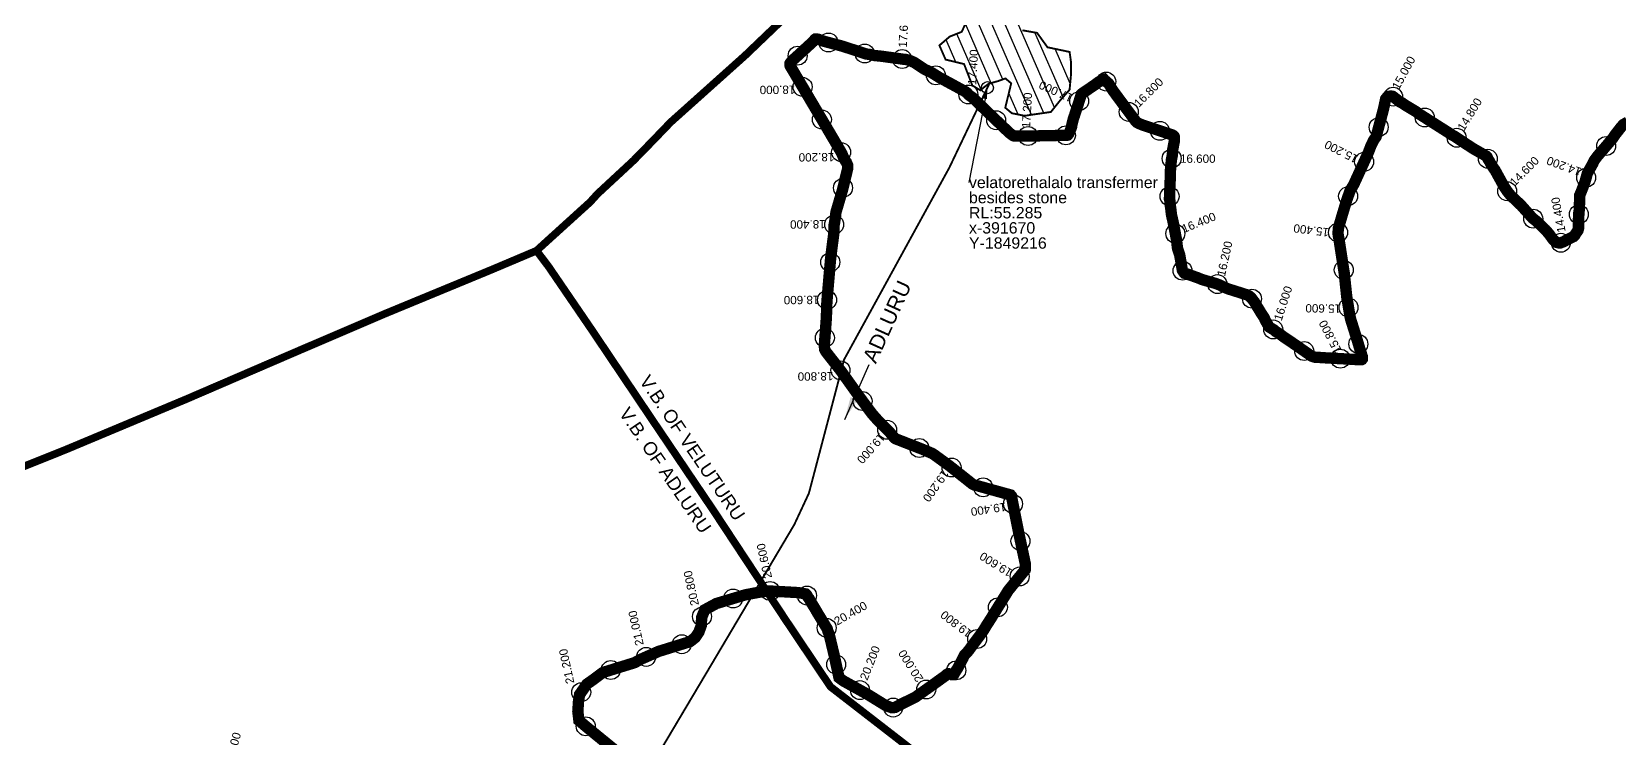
# Model space of a CAD drawing. Header units: millimetres. Extents: x 345922 to 402103, y 1833175 to 1858598.
# Drawn here: x 389149 to 393337, y 1847498 to 1849364 of the extents above; entities that cross this region are included whole.
import ezdxf
from ezdxf import colors
from ezdxf.entities.mleader import LeaderData, LeaderLine
from ezdxf.math import Vec2, Vec3

# ---------------------------------------------------------------- set-up
doc = ezdxf.new("R2010")
doc.units = ezdxf.units.MM
doc.header["$PDMODE"] = 32
doc.header["$PDSIZE"] = 50
doc.linetypes.add('JIS_02_1.0', pattern=[2, 1, -1])
for name, color, linetype in [('BND', 160, 'Continuous'), ('FRL', 3, 'Continuous'), ('points', 161, 'Continuous'), ('ROADS', 10, 'Continuous'), ('TBM', 7, 'Continuous'), ('TEXT', 7, 'Continuous'), ('VILLAGE AREA', 44, 'Continuous')]:
    doc.layers.add(name, color=color, linetype=linetype)
doc.styles.add('FONT1', font='Arial')
doc.styles.get("Standard").update_dxf_attribs({"font": 'arial.ttf'})
doc.dimstyles.get("Standard").update_dxf_attribs({"dimtxt": 0.18, "dimasz": 0.18, "dimexe": 0.18, "dimexo": 0.0625, "dimgap": 0.09, "dimtad": 0, "dimtih": 1, "dimtoh": 1, "dimdec": 4, "dimzin": 0, "dimdsep": 46, "dimtxsty": 'Standard', "dimcen": 0.09, "dimadec": 0, "dimazin": 0, "dimtfac": 1, "dimtdec": 4, "dimtofl": 0, "dimtmove": 0, "dimatfit": 3, "dimfxl": 1, "dimtolj": 1, "dimtzin": 0, "dimarcsym": 0})

msp = doc.modelspace()

# ---------------------------------------------------------------- hatches: boundary and pattern name
at = {"layer": 'VILLAGE AREA'}
h = msp.add_hatch(dxfattribs=at)
h.set_pattern_fill('ANSI31,_O', color=256, scale=10, angle=68.5464)
h.set_pattern_definition([(113.5464313, (0, 0), (-29.1063882, -12.6838743), [])])
h.paths.add_polyline_path([(391648.3, 1849411.1), (391685.8, 1849387.6), (391724.5, 1849399.4), (391746.3, 1849392.6), (391762.5, 1849367.5), (391801.2, 1849360.7), (391828.6, 1849322.7), (391886.9, 1849310.4), (391890.8, 1849282.4), (391890.8, 1849252.1), (391886.9, 1849210.7), (391861.7, 1849182.1), (391837.6, 1849151.9), (391768.1, 1849141.8), (391734.5, 1849148.6), (391717.2, 1849163.1), (391732.9, 1849227.5), (391717.7, 1849240.4), (391699.2, 1849233.7), (391673.5, 1849226.4), (391662.3, 1849218), (391651.6, 1849209), (391630.4, 1849221.9), (391608.5, 1849278.4), (391559.8, 1849290.2), (391543.5, 1849327.7), (391570.4, 1849350.7), (391602.4, 1849363.5), (391616.4, 1849394.3)])

# ---------------------------------------------------------------- linework, layer by layer
at = {"layer": 'BND', "linetype": 'JIS_02_1.0', "lineweight": 30, "ltscale": 50, "const_width": 20}
for points in [[(390480.7, 1848785.6), (390622, 1848913.9), (390641.5, 1848935.4), (390736.9, 1849024), (390786.5, 1849074.9), (390835, 1849125.3), (391030.8, 1849300.8), (391249, 1849509.8)], [(390480.7, 1848785.6), (390362.1, 1848735.4), (390080.6, 1848619), (389856.6, 1848523), (389558.7, 1848394.4), (389237.2, 1848259.6), (389001.8, 1848165.3), (388866.2, 1848108.6), (388866.2, 1848108.6)], [(391560.6, 1847398.4), (391256.1, 1847634.3), (391134.8, 1847815.3), (390945.9, 1848101.9), (390786, 1848338.9), (390626, 1848577.2), (390511.9, 1848744.4), (390480.7, 1848785.6), (390480.7, 1848785.6)]]:
    msp.add_lwpolyline(points, dxfattribs=at)
at = {"layer": 'FRL', "color": 84, "const_width": 30}
msp.add_lwpolyline([(390707.2, 1847450.8), (390611.9, 1847528.6), (390592.5, 1847545.2), (390589.7, 1847569.2), (390591.5, 1847596), (390594.3, 1847613.6), (390613.7, 1847641.3), (390629.4, 1847652.3), (390655.3, 1847671.7), (390739.5, 1847697.8), (390756.2, 1847707), (390802.4, 1847727.4), (390885.8, 1847753.4), (390899.6, 1847764.4), (390908.9, 1847778.3), (390915.3, 1847795.9), (390916.3, 1847817.1), (390924.6, 1847837.4), (390955.1, 1847854), (391031.8, 1847877), (391056.1, 1847881.6), (391089.6, 1847887.4), (391132.7, 1847885), (391145.7, 1847884.2), (391161.6, 1847883.5), (391173.5, 1847882.4), (391190.9, 1847879.3), (391193.2, 1847877), (391196.1, 1847871.5), (391199.7, 1847866.9), (391203.2, 1847860.1), (391207.8, 1847852.7), (391214.9, 1847841.3), (391221.8, 1847829.3), (391247.4, 1847787.4), (391250.3, 1847778.2), (391252.9, 1847771.8), (391266.4, 1847715.1), (391278.6, 1847658.3), (391280.8, 1847656.5), (391283.7, 1847654.6), (391286.3, 1847652.4), (391289.6, 1847649.9), (391354.1, 1847614.1), (391403.1, 1847583.9), (391417.1, 1847579.1), (391419.7, 1847579.1), (391421.1, 1847579.1), (391426.3, 1847579.5), (391440, 1847586.9), (391480.9, 1847607.3), (391522.5, 1847636.8), (391558.4, 1847662.6), (391560.1, 1847664.3), (391562.7, 1847666.6), (391565, 1847667.9), (391567.6, 1847668.5), (391568.9, 1847668.5), (391571.9, 1847668.2), (391573.2, 1847668.2), (391574.8, 1847667.6), (391577.5, 1847666.9), (391578.5, 1847665.9), (391579.4, 1847665.9), (391581.1, 1847665.9), (391582.4, 1847667.6), (391584.4, 1847671.8), (391586.3, 1847674.8), (391591.9, 1847683.6), (391605.6, 1847709.5), (391609.4, 1847717.4), (391620.1, 1847729.1), (391627.2, 1847738.9), (391654.9, 1847776), (391660, 1847783.5), (391666.5, 1847794.3), (391678.2, 1847812.5), (391718.5, 1847877.6), (391725.1, 1847888.3), (391768.4, 1847941.6), (391770, 1847943.5), (391770.3, 1847945.3), (391770.3, 1847947.6), (391770.3, 1847954.1), (391770, 1847959.3), (391753.7, 1848036), (391733.3, 1848138.4), (391732.5, 1848139.3), (391731.2, 1848140.7), (391638, 1848166.5), (391635.4, 1848166.9), (391631.2, 1848169.1), (391627.4, 1848171.9), (391619.9, 1848178), (391568.9, 1848218.4), (391532.9, 1848244.6), (391530, 1848246.7), (391525.2, 1848249.9), (391497.9, 1848261.6), (391433.4, 1848286.8), (391427.4, 1848289.2), (391425, 1848290.9), (391412.9, 1848305.6), (391381.6, 1848337), (391366.4, 1848354.2), (391355.2, 1848369.1), (391332.6, 1848399.6), (391283.8, 1848468), (391244.7, 1848518.1), (391242.7, 1848521.1), (391240.8, 1848524.9), (391240.3, 1848530.3), (391239.8, 1848534.2), (391245.4, 1848609.8), (391246.1, 1848636.1), (391246.7, 1848651.3), (391256.5, 1848765.1), (391265.7, 1848837.6), (391265.7, 1848843.7), (391265.7, 1848853.2), (391267, 1848859.7), (391267.8, 1848865.7), (391269.1, 1848873.1), (391270.4, 1848886.5), (391287.8, 1848945.9), (391301.3, 1849001.6), (391301.3, 1849005.5), (391301.3, 1849008.2), (391301.3, 1849011.7), (391299.6, 1849015.5), (391297.9, 1849019.6), (391295.8, 1849022.2), (391290.2, 1849032.1), (391286.7, 1849041.1), (391283.3, 1849047.4), (391243, 1849115.9), (391176.4, 1849228.6), (391158.7, 1849258.5), (391149.7, 1849273.5), (391149.4, 1849275.9), (391149.4, 1849278), (391149.4, 1849280), (391150.6, 1849282.1), (391151.7, 1849283.5), (391154.9, 1849287.4), (391162.9, 1849294.4), (391210, 1849337.5), (391212.5, 1849340.6), (391214.5, 1849343.2), (391216.3, 1849344.4), (391218.8, 1849344.4), (391220.6, 1849344.4), (391223.3, 1849344), (391225.9, 1849343.2), (391228.1, 1849342.3), (391232.5, 1849340.9), (391238.1, 1849338.7), (391287.6, 1849325.6), (391351, 1849304.8), (391358, 1849304.1), (391364.5, 1849302.6), (391372.9, 1849300.8), (391390.2, 1849299.1), (391447.9, 1849291.2), (391453.8, 1849290.7), (391463, 1849288.7), (391468.7, 1849286.5), (391478.1, 1849282), (391504.1, 1849264.8), (391523.2, 1849255.6), (391542.3, 1849243.6), (391598.1, 1849213.2), (391606, 1849208.9), (391611.9, 1849205.6), (391616.4, 1849202.2), (391620.9, 1849196.9), (391631, 1849189.8), (391672, 1849150.3), (391724, 1849100.6), (391727.3, 1849097.3), (391731.3, 1849094.2), (391735.1, 1849091.5), (391737.4, 1849089.7), (391740.3, 1849088.6), (391743.4, 1849088.4), (391748.1, 1849088.4), (391771.8, 1849088.3), (391780, 1849088.6), (391792.8, 1849088.6), (391868.2, 1849090.1), (391875.5, 1849090.1), (391879.3, 1849090.1), (391880.3, 1849090.4), (391881.6, 1849090.7), (391883.2, 1849092.3), (391885.4, 1849095.5), (391887.6, 1849100.3), (391890.2, 1849107), (391892.1, 1849112.4), (391893, 1849118.7), (391896.8, 1849134), (391900, 1849142.9), (391902.3, 1849150.5), (391909.9, 1849173.5), (391916.9, 1849195), (391917.5, 1849198.3), (391919, 1849200), (391920.6, 1849201.2), (391924.3, 1849203.7), (391927.2, 1849205.8), (391952.4, 1849222.7), (391961.6, 1849229.8), (391970.1, 1849235.1), (391974, 1849238), (391977.2, 1849238.6), (391979.6, 1849235.9), (391981.9, 1849233.9), (391985.2, 1849230.6), (391989.6, 1849227.4), (392001.1, 1849208.6), (392027.9, 1849172.3), (392059.7, 1849129.6), (392062, 1849126.6), (392064.6, 1849124.3), (392069.1, 1849121.7), (392079.9, 1849117.2), (392157.9, 1849091.3), (392161.4, 1849089.1), (392162.6, 1849087.7), (392163.5, 1849085.6), (392163.5, 1849081.9), (392163.5, 1849076.5), (392159.2, 1849054), (392158.8, 1849047.9), (392158, 1849038.5), (392155.4, 1849024.9), (392153.1, 1848999.8), (392152.4, 1848975.3), (392150.5, 1848926.6), (392150.5, 1848921.3), (392152, 1848915.6), (392152, 1848908.4), (392153.4, 1848899.7), (392155.8, 1848879.6), (392160.1, 1848860.9), (392168.8, 1848815.1), (392171.7, 1848791.1), (392177.4, 1848774.3), (392184.4, 1848733.9), (392186.8, 1848730), (392188, 1848728.2), (392190.4, 1848725.8), (392194.3, 1848724.9), (392198.5, 1848723.7), (392203, 1848721.6), (392211.7, 1848718.9), (392218.6, 1848716.2), (392224.9, 1848714.1), (392236.6, 1848709.3), (392273.3, 1848698.7), (392282.6, 1848695.1), (392289.8, 1848691.2), (392303.9, 1848685.2), (392354.5, 1848669.1), (392360.1, 1848666.4), (392363.1, 1848664), (392365.7, 1848661.3), (392368.2, 1848658.7), (392371.1, 1848654.4), (392374.8, 1848650.1), (392377.8, 1848644.5), (392393.1, 1848619.3), (392396.3, 1848614.5), (392400.3, 1848608.6), (392403, 1848602.2), (392412.5, 1848585.3), (392414.7, 1848583.2), (392419.5, 1848580.4), (392426.5, 1848576.2), (392430.1, 1848572.6), (392441, 1848565.9), (392452.3, 1848557.4), (392480.2, 1848538.6), (392523.9, 1848508.1), (392525.4, 1848507.1), (392530.7, 1848505.4), (392534.3, 1848504.3), (392538.9, 1848503.7), (392541.9, 1848503.7), (392546.6, 1848503.7), (392552.3, 1848503.2), (392632.6, 1848498.8), (392637.3, 1848498.5), (392641.9, 1848498.1), (392646.8, 1848498), (392650.5, 1848498), (392655.2, 1848498), (392657.4, 1848498.1), (392658.4, 1848498.6), (392659.4, 1848500), (392659.5, 1848501.1), (392659.5, 1848503.1), (392659.4, 1848505.2), (392658.3, 1848508.2), (392651.6, 1848529.3), (392646.4, 1848546.9), (392627.9, 1848606), (392625.2, 1848620.3), (392618, 1848663.9), (392611.5, 1848725.6), (392597.3, 1848817.5), (392595.7, 1848825.5), (392594.9, 1848832.2), (392596.1, 1848845.7), (392607.7, 1848885.2), (392618.2, 1848919.8), (392627.1, 1848944.7), (392636.7, 1848960.8), (392674.7, 1849044), (392681.9, 1849062.6), (392688.4, 1849076.2), (392695.6, 1849086.7), (392714.7, 1849158.6), (392720.7, 1849186.3), (392724.3, 1849190.8), (392726.8, 1849193.3), (392729.8, 1849193.3), (392732.8, 1849193.8), (392735.9, 1849193.8), (392738.9, 1849193.3), (392742.4, 1849190.8), (392746.9, 1849187.3), (392753, 1849182.7), (392755.5, 1849180.2), (392758.5, 1849178.2), (392764.1, 1849175.7), (392771.1, 1849170.7), (392801.9, 1849152.1), (392809.1, 1849146.4), (392819.8, 1849139.9), (392830.6, 1849132.8), (392883.1, 1849099.5), (392888.5, 1849095.9), (392895.7, 1849090.9), (392902, 1849087.8), (392918.1, 1849077), (392951.8, 1849055), (392985.2, 1849036), (392988.4, 1849032.8), (392990.4, 1849028), (392994.8, 1849021.2), (392999.6, 1849012), (393009.6, 1848997.6), (393032.5, 1848955.9), (393036.9, 1848949.1), (393041.7, 1848941.9), (393052.9, 1848928.3), (393062.1, 1848920.7), (393078.5, 1848904.7), (393108.2, 1848871.4), (393118.6, 1848863.4), (393129.4, 1848853), (393141, 1848841.9), (393151, 1848830.7), (393162.6, 1848814.7), (393170.6, 1848807.9), (393177, 1848806.3), (393182.2, 1848806.3), (393190.6, 1848809.5), (393200.2, 1848815.1), (393215.4, 1848822.3), (393220.2, 1848827.1), (393222.6, 1848831.5), (393225.8, 1848835.9), (393227.8, 1848838.7), (393229.4, 1848844.3), (393229.4, 1848847.8), (393229.4, 1848853.8), (393229.4, 1848859.4), (393229.4, 1848870.6), (393230.2, 1848878.6), (393230.2, 1848886.2), (393231.8, 1848895.4), (393232.3, 1848931.2), (393236.9, 1848942.2), (393240.7, 1848951.9), (393246.5, 1848967.4), (393253, 1848990.6), (393266.6, 1849014.5), (393271.1, 1849024.2), (393280.8, 1849037.1), (393287.9, 1849044.9), (393320.3, 1849083.1), (393326.7, 1849092.8), (393333.8, 1849101.8), (393340.3, 1849110.2), (393347.4, 1849118.6), (393359.3, 1849125.3)], dxfattribs=at)
at = {"layer": 'FRL', "color": 82}
msp.add_lwpolyline([(393340.3, 1849110.2), (393333.8, 1849101.8), (393326.7, 1849092.8), (393320.3, 1849083.1), (393287.9, 1849044.9), (393280.8, 1849037.1), (393271.1, 1849024.2), (393266.6, 1849014.5), (393253, 1848990.6), (393246.5, 1848967.4), (393240.7, 1848951.9), (393236.9, 1848942.2), (393232.3, 1848931.2), (393231.8, 1848895.4), (393230.2, 1848886.2), (393230.2, 1848878.6), (393229.4, 1848870.6), (393229.4, 1848859.4), (393229.4, 1848853.8), (393229.4, 1848847.8), (393229.4, 1848844.3), (393227.8, 1848838.7), (393225.8, 1848835.9), (393222.6, 1848831.5), (393220.2, 1848827.1), (393215.4, 1848822.3), (393200.2, 1848815.1), (393190.6, 1848809.5), (393182.2, 1848806.3), (393177, 1848806.3), (393170.6, 1848807.9), (393162.6, 1848814.7), (393151, 1848830.7), (393141, 1848841.9), (393129.4, 1848853), (393118.6, 1848863.4), (393108.2, 1848871.4), (393078.5, 1848904.7), (393062.1, 1848920.7), (393052.9, 1848928.3), (393041.7, 1848941.9), (393036.9, 1848949.1), (393032.5, 1848955.9), (393009.6, 1848997.6), (392999.6, 1849012), (392994.8, 1849021.2), (392990.4, 1849028), (392988.4, 1849032.8), (392985.2, 1849036), (392951.8, 1849055), (392918.1, 1849077), (392902, 1849087.8), (392895.7, 1849090.9), (392888.5, 1849095.9), (392883.1, 1849099.5), (392830.6, 1849132.8), (392819.8, 1849139.9), (392809.1, 1849146.4), (392801.9, 1849152.1), (392771.1, 1849170.7), (392764.1, 1849175.7), (392758.5, 1849178.2), (392755.5, 1849180.2), (392753, 1849182.7), (392746.9, 1849187.3), (392742.4, 1849190.8), (392738.9, 1849193.3), (392735.9, 1849193.8), (392732.8, 1849193.8), (392729.8, 1849193.3), (392726.8, 1849193.3), (392724.3, 1849190.8), (392720.7, 1849186.3), (392714.7, 1849158.6), (392695.6, 1849086.7), (392688.4, 1849076.2), (392681.9, 1849062.6), (392674.7, 1849044), (392636.7, 1848960.8), (392627.1, 1848944.7), (392618.2, 1848919.8), (392607.7, 1848885.2), (392596.1, 1848845.7), (392594.9, 1848832.2), (392595.7, 1848825.5), (392597.3, 1848817.5), (392611.5, 1848725.6), (392618, 1848663.9), (392625.2, 1848620.3), (392627.9, 1848606), (392646.4, 1848546.9), (392651.6, 1848529.3), (392658.3, 1848508.2), (392659.4, 1848505.2), (392659.5, 1848503.1), (392659.5, 1848501.1), (392659.4, 1848500), (392658.4, 1848498.6), (392657.4, 1848498.1), (392655.2, 1848498), (392650.5, 1848498), (392646.8, 1848498), (392641.9, 1848498.1), (392637.3, 1848498.5), (392632.6, 1848498.8), (392552.3, 1848503.2), (392546.6, 1848503.7), (392541.9, 1848503.7), (392538.9, 1848503.7), (392534.3, 1848504.3), (392530.7, 1848505.4), (392525.4, 1848507.1), (392523.9, 1848508.1), (392480.2, 1848538.6), (392452.3, 1848557.4), (392441, 1848565.9), (392430.1, 1848572.6), (392426.5, 1848576.2), (392419.5, 1848580.4), (392414.7, 1848583.2), (392412.5, 1848585.3), (392403, 1848602.2), (392400.3, 1848608.6), (392396.3, 1848614.5), (392393.1, 1848619.3), (392377.8, 1848644.5), (392374.8, 1848650.1), (392371.1, 1848654.4), (392368.2, 1848658.7), (392365.7, 1848661.3), (392363.1, 1848664), (392360.1, 1848666.4), (392354.5, 1848669.1), (392303.9, 1848685.2), (392289.8, 1848691.2), (392282.6, 1848695.1), (392273.3, 1848698.7), (392236.6, 1848709.3), (392224.9, 1848714.1), (392218.6, 1848716.2), (392211.7, 1848718.9), (392203, 1848721.6), (392198.5, 1848723.7), (392194.3, 1848724.9), (392190.4, 1848725.8), (392188, 1848728.2), (392186.8, 1848730), (392184.4, 1848733.9), (392177.4, 1848774.3), (392171.7, 1848791.1), (392168.8, 1848815.1), (392160.1, 1848860.9), (392155.8, 1848879.6), (392153.4, 1848899.7), (392152, 1848908.4), (392152, 1848915.6), (392150.5, 1848921.3), (392150.5, 1848926.6), (392152.4, 1848975.3), (392153.1, 1848999.8), (392155.4, 1849024.9), (392158, 1849038.5), (392158.8, 1849047.9), (392159.2, 1849054), (392163.5, 1849076.5), (392163.5, 1849081.9), (392163.5, 1849085.6), (392162.6, 1849087.7), (392161.4, 1849089.1), (392157.9, 1849091.3), (392079.9, 1849117.2), (392069.1, 1849121.7), (392064.6, 1849124.3), (392062, 1849126.6), (392059.7, 1849129.6), (392027.9, 1849172.3), (392001.1, 1849208.6), (391989.6, 1849227.4), (391985.2, 1849230.6), (391981.9, 1849233.9), (391979.6, 1849235.9), (391977.2, 1849238.6), (391974, 1849238), (391970.1, 1849235.1), (391961.6, 1849229.8), (391952.4, 1849222.7), (391927.2, 1849205.8), (391924.3, 1849203.7), (391920.6, 1849201.2), (391919, 1849200), (391917.5, 1849198.3), (391916.9, 1849195), (391909.9, 1849173.5), (391902.3, 1849150.5), (391900, 1849142.9), (391896.8, 1849134), (391893, 1849118.7), (391892.1, 1849112.4), (391890.2, 1849107), (391887.6, 1849100.3), (391885.4, 1849095.5), (391883.2, 1849092.3), (391881.6, 1849090.7), (391880.3, 1849090.4), (391879.3, 1849090.1), (391875.5, 1849090.1), (391868.2, 1849090.1), (391792.8, 1849088.6), (391780, 1849088.6), (391771.8, 1849088.3), (391748.1, 1849088.4), (391743.4, 1849088.4), (391740.3, 1849088.6), (391737.4, 1849089.7), (391735.1, 1849091.5), (391731.3, 1849094.2), (391727.3, 1849097.3), (391724, 1849100.6), (391672, 1849150.3), (391631, 1849189.8), (391620.9, 1849196.9), (391616.4, 1849202.2), (391611.9, 1849205.6), (391606, 1849208.9), (391598.1, 1849213.2), (391542.3, 1849243.6), (391523.2, 1849255.6), (391504.1, 1849264.8), (391478.1, 1849282), (391468.7, 1849286.5), (391463, 1849288.7), (391453.8, 1849290.7), (391447.9, 1849291.2), (391390.2, 1849299.1), (391372.9, 1849300.8), (391364.5, 1849302.6), (391358, 1849304.1), (391351, 1849304.8), (391287.6, 1849325.6), (391238.1, 1849338.7), (391232.5, 1849340.9), (391228.1, 1849342.3), (391225.9, 1849343.2), (391223.3, 1849344), (391220.6, 1849344.4), (391218.8, 1849344.4), (391216.3, 1849344.4), (391214.5, 1849343.2), (391212.5, 1849340.6), (391210, 1849337.5), (391162.9, 1849294.4), (391154.9, 1849287.4), (391151.7, 1849283.5), (391150.6, 1849282.1), (391149.4, 1849280), (391149.4, 1849278), (391149.4, 1849275.9), (391149.7, 1849273.5), (391158.7, 1849258.5), (391176.4, 1849228.6), (391243, 1849115.9), (391283.3, 1849047.4), (391286.7, 1849041.1), (391290.2, 1849032.1), (391295.8, 1849022.2), (391297.9, 1849019.6), (391299.6, 1849015.5), (391301.3, 1849011.7), (391301.3, 1849008.2), (391301.3, 1849005.5), (391301.3, 1849001.6), (391287.8, 1848945.9), (391270.4, 1848886.5), (391269.1, 1848873.1), (391267.8, 1848865.7), (391267, 1848859.7), (391265.7, 1848853.2), (391265.7, 1848843.7), (391265.7, 1848837.6), (391256.5, 1848765.1), (391246.7, 1848651.3), (391246.1, 1848636.1), (391245.4, 1848609.8), (391239.8, 1848534.2), (391240.3, 1848530.3), (391240.8, 1848524.9), (391242.7, 1848521.1), (391244.7, 1848518.1), (391283.8, 1848468), (391332.6, 1848399.6), (391355.2, 1848369.1), (391366.4, 1848354.2), (391381.6, 1848337), (391412.9, 1848305.6), (391425, 1848290.9), (391427.4, 1848289.2), (391433.4, 1848286.8), (391497.9, 1848261.6), (391525.2, 1848249.9), (391530, 1848246.7), (391532.9, 1848244.6), (391568.9, 1848218.4), (391619.9, 1848178), (391627.4, 1848171.9), (391631.2, 1848169.1), (391635.4, 1848166.9), (391638, 1848166.5), (391731.2, 1848140.7), (391732.5, 1848139.3), (391733.3, 1848138.4), (391753.7, 1848036), (391770, 1847959.3), (391770.3, 1847954.1), (391770.3, 1847947.6), (391770.3, 1847945.3), (391770, 1847943.5), (391768.4, 1847941.6), (391725.1, 1847888.3), (391718.5, 1847877.6), (391678.2, 1847812.5), (391666.5, 1847794.3), (391660, 1847783.5), (391654.9, 1847776), (391627.2, 1847738.9), (391620.1, 1847729.1), (391609.4, 1847717.4), (391605.6, 1847709.5), (391591.9, 1847683.6), (391586.3, 1847674.8), (391584.4, 1847671.8), (391582.4, 1847667.6), (391581.1, 1847665.9), (391579.4, 1847665.9), (391578.5, 1847665.9), (391577.5, 1847666.9), (391574.8, 1847667.6), (391573.2, 1847668.2), (391571.9, 1847668.2), (391568.9, 1847668.5), (391567.6, 1847668.5), (391565, 1847667.9), (391562.7, 1847666.6), (391560.1, 1847664.3), (391558.4, 1847662.6), (391522.5, 1847636.8), (391480.9, 1847607.3), (391440, 1847586.9), (391426.3, 1847579.5), (391421.1, 1847579.1), (391419.7, 1847579.1), (391417.1, 1847579.1), (391403.1, 1847583.9), (391354.1, 1847614.1), (391289.6, 1847649.9), (391286.3, 1847652.4), (391283.7, 1847654.6), (391280.8, 1847656.5), (391278.6, 1847658.3), (391266.4, 1847715.1), (391252.9, 1847771.8), (391250.3, 1847778.2), (391247.4, 1847787.4), (391221.8, 1847829.3), (391214.9, 1847841.3), (391207.8, 1847852.7), (391203.2, 1847860.1), (391199.7, 1847866.9), (391196.1, 1847871.5), (391193.2, 1847877), (391190.9, 1847879.3), (391173.5, 1847882.4), (391161.6, 1847883.5), (391145.7, 1847884.2), (391132.7, 1847885), (391089.6, 1847887.4), (391056.1, 1847881.6), (391031.8, 1847877), (390955.1, 1847854), (390924.6, 1847837.4), (390916.3, 1847817.1), (390915.3, 1847795.9), (390908.9, 1847778.3), (390899.6, 1847764.4), (390885.8, 1847753.4), (390802.4, 1847727.4), (390756.2, 1847707), (390739.5, 1847697.8), (390655.3, 1847671.7), (390629.4, 1847652.3), (390613.7, 1847641.3), (390594.3, 1847613.6), (390591.5, 1847596), (390589.7, 1847569.2), (390592.5, 1847545.2), (390611.9, 1847528.6), (390707.2, 1847450.8)], dxfattribs=at)
at = {"layer": 'points'}
for p in [(391250.8, 1849335.3), (391169.6, 1849300.5), (391346.4, 1849306.3), (391445.2, 1849291.6), (391534.2, 1849248.7), (391983.6, 1849232.2), (391182.6, 1849218.1), (391619.9, 1849198), (392740.4, 1849192.2), (391912.2, 1849180.6), (392042.9, 1849152.1), (391233.5, 1849132), (391693.2, 1849130.1), (392702.3, 1849111.9), (392823.7, 1849137.3), (391777.2, 1849088.5), (391877.2, 1849090.1), (392125.2, 1849102.1), (392908.1, 1849083.7), (391284.2, 1849045.8), (392156.2, 1849028.9), (392990.2, 1849028.4), (393302.4, 1849062), (392663.8, 1849020.2), (391289.1, 1848951.5), (393041.2, 1848942.6), (393249.6, 1848978.4), (392150.6, 1848929.1), (392621.7, 1848929.7), (391265.9, 1848854.5), (393109.9, 1848870.1), (393230.2, 1848881.6), (392165.9, 1848830.6), (392595.1, 1848833.6), (393183, 1848806.6), (391255.6, 1848755.1), (392185, 1848732.8), (392610.1, 1848734.8), (392276.8, 1848697.4), (391247.1, 1848655.5), (392368, 1848658.8), (392622.7, 1848635.6), (392424, 1848577.7), (391241.4, 1848555.7), (392505.9, 1848520.6), (392648.7, 1848539.2), (392601.1, 1848500.5), (391282.4, 1848469.8), (391340.8, 1848388.6), (391405.7, 1848312.8), (391490.5, 1848264.5), (391575.6, 1848213.1), (391658.9, 1848160.7), (391737.6, 1848117), (391757.3, 1848018.9), (391755.3, 1847925.5), (390999.2, 1847867.2), (391096.8, 1847887), (391194.2, 1847875), (390917.3, 1847819.6), (391697.8, 1847844), (391246.1, 1847789.6), (390863.9, 1847746.5), (391643.1, 1847760.3), (390769.8, 1847713), (391271.2, 1847693), (390676.4, 1847678.3), (391588, 1847677.5), (390598.6, 1847619.7), (391333.9, 1847625.3), (391508.7, 1847627), (391421.6, 1847579.2), (390610.5, 1847529.8)]:
    msp.add_point(p, dxfattribs=at)
at = {"layer": 'ROADS', "const_width": 5}
msp.add_lwpolyline([(391675.3, 1849226.9), (391570, 1849005.5), (391291.9, 1848497.8), (391199.2, 1848145.1), (391160.6, 1848062.2), (390934.9, 1847680.8), (390705, 1847293.3), (390467.5, 1847071.8), (390463.9, 1847066.3)], dxfattribs=at)
at = {"layer": 'TBM', "linetype": 'Continuous'}
msp.add_circle((391670, 1849216, 112), 15.9, dxfattribs=at)
at = {"layer": 'VILLAGE AREA', "const_width": 5}
msp.add_lwpolyline([(391762.5, 1849367.5), (391801.2, 1849360.7), (391828.6, 1849322.7), (391886.9, 1849310.4), (391890.8, 1849282.4), (391890.8, 1849252.1), (391886.9, 1849210.7), (391861.7, 1849182.1), (391837.6, 1849151.9), (391768.1, 1849141.8), (391734.5, 1849148.6), (391717.2, 1849163.1), (391732.9, 1849227.5), (391717.7, 1849240.4), (391699.2, 1849233.7), (391673.5, 1849226.4), (391662.3, 1849218), (391651.6, 1849209), (391630.4, 1849221.9), (391608.5, 1849278.4), (391559.8, 1849290.2), (391543.5, 1849327.7), (391570.4, 1849350.7), (391602.4, 1849363.5), (391616.4, 1849394.3)], dxfattribs=at)

# ---------------------------------------------------------------- texts
at = {"layer": 'points', "color": 1}
for s, rotation, p in [('17.600', 86.6014, (391457.2, 1849321.1)), ('17.400', 86.6014, (391640.3, 1849222.4)), ('15.000', 61.5925, (392755.5, 1849208.8)), ('18.000', 180.4196, (391163.3, 1849221.7)), ('17.000', 155.9886, (391898.3, 1849196.8)), ('16.800', 44.9693, (392069.8, 1849162.5)), ('17.200', 86.6014, (391782.6, 1849108.7)), ('14.800', 58.6402, (392927.3, 1849099.8)), ('15.200', 152.7934, (392650.4, 1849035.1)), ('18.200', 180.4196, (391266.1, 1849043.6)), ('14.600', 45.2939, (393061.3, 1848954.3)), ('14.200', 159.9074, (393238.8, 1849002.9)), ('14.400', 100.6119, (393195.7, 1848836.1)), ('16.400', 22.2825, (392188.3, 1848831.9)), ('18.400', 180.4196, (391243.4, 1848866.4)), ('15.400', 172.8504, (392572.3, 1848844.4)), ('16.200', 77.6791, (392296.7, 1848716.3)), ('16.000', 72.0541, (392446, 1848598.5)), ('18.600', 180.4196, (391226.8, 1848666.7)), ('15.600', 179.2458, (392603.1, 1848643.4)), ('15.800', 117.4278, (392606, 1848521.6)), ('18.800', 180.4196, (391263.5, 1848465)), ('19.000', 228.6078, (391386.2, 1848305.7)), ('19.200', 234.6621, (391552.4, 1848209)), ('19.400', 188.6514, (391717.8, 1848120.7)), ('20.600', 102.1467, (391102.2, 1847922.7)), ('19.600', 147.9982, (391738.2, 1847941.5)), ('20.800', 102.1467, (390909.5, 1847850.7)), ('21.000', 102.1467, (390763.7, 1847745.3)), ('20.400', 29.6393, (391273.8, 1847795.4)), ('19.800', 142.3292, (391631.7, 1847779.5)), ('21.200', 102.1467, (390580.6, 1847644.5)), ('20.200', 68.4849, (391353.3, 1847649.4)), ('24.200', 74.2326, (389676.2, 1847419.5))]:
    msp.add_text(s, height=22, rotation=rotation, dxfattribs=at).set_placement(p)
msp.add_text('16.600', height=22, dxfattribs=at).set_placement((392178, 1849017.6))
at = {"layer": 'points', "color": 6}
msp.add_text('20.000', height=22, rotation=122.2296, dxfattribs=at).set_placement((391502.3, 1847655.2))
at = {"layer": 'ROADS'}
msp.add_text('ADLURU', height=40, rotation=65.5611, dxfattribs=at).set_placement((391375.9, 1848485.4))
at = {"layer": 'TEXT', "color": 6}
for s, p in [('V.B. OF VELUTURU', (390750.5, 1848441.5)), ('V.B. OF ADLURU', (390696.7, 1848356.5))]:
    msp.add_text(s, height=35, rotation=304.2283, dxfattribs=at).set_placement(p)

# ---------------------------------------------------------------- leaders
at = {"layer": 'ROADS'}
msp.add_leader([(391293.6, 1848340.3), (391358.5, 1848485.2)], dimstyle='Standard', override={"dimasz": 60}, dxfattribs=at)
at = {"layer": 'TBM', "linetype": 'Continuous'}
ml = msp.add_multileader_mtext('Standard', dxfattribs=at)
ml.set_content('\\pxsm0.8,qr;vellature new village way \\Ptop of pipe culvert\\PRL:53.945\\Px-393723\\PY-1849611', color=256, style='FONT1')
ml.set_leader_properties()
ml.build(insert=Vec2(0, 0))
ml.multileader.update_dxf_attribs({"text_right_attachment_type": 6, "dogleg_length": 0.36, "arrow_head_size": 30})
ctx = ml.context
ctx.base_point, ctx.char_height, ctx.arrow_head_size, ctx.landing_gap_size, ctx.plane_origin = Vec3(393162.2, 1849699.4, 53.9), 30, 30, 0.09, Vec3(394239.7, 1849611.8, 53.9)
ctx.right_attachment, ctx.text_align_type = 6, 2
notes = []
notes.append((ctx, [(0, (1, 1, 0), (393625.4, 1849684.2, 53.9), (-1, 0), 0.36, [(0, [(393723, 1849611, 53.9)], 0, [])])]))
ctx.mtext.insert, ctx.mtext.alignment, ctx.mtext.flow_direction = Vec3(393624.9, 1849714.7, 53.9), 3, 5
ml = msp.add_multileader_mtext('Standard', dxfattribs=at)
ml.set_content('\\pxsm0.8,ql;velatorethalalo transfermer\\Pbesides stone\\PRL:55.285\\Px-391670\\PY-1849216', color=256, style='FONT1')
ml.set_leader_properties()
ml.build(insert=Vec2(0, 0))
ml.multileader.update_dxf_attribs({"text_right_attachment_type": 6, "dogleg_length": 0.36, "arrow_head_size": 30})
ctx = ml.context
ctx.base_point, ctx.char_height, ctx.arrow_head_size, ctx.landing_gap_size, ctx.plane_origin = Vec3(391621.4, 1848965.6, 55.3), 30, 30, 0.09, Vec3(392186.7, 1849216.8, 55.3)
ctx.right_attachment = 6
notes.append((ctx, [(1, (1, 1, 0), (391621, 1848965.6, 55.3), (1, 0), 0.36, [(0, [(391670, 1849216, 55.3)], 0, [])])]))
ctx.mtext.insert, ctx.mtext.flow_direction = Vec3(391621.5, 1848980.9, 55.3), 5
for ctx, leaders in notes:
    for number, flags, end, landing, length, lines in leaders:
        leader = LeaderData()
        leader.index, (leader.has_last_leader_line, leader.has_dogleg_vector, leader.attachment_direction) = number, flags
        leader.last_leader_point, leader.dogleg_vector, leader.dogleg_length = Vec3(end), Vec3(landing), length
        for number, points, colour, breaks in lines:
            line = LeaderLine()
            line.index, line.vertices, line.color, line.breaks = number, Vec3.list(points), colors.encode_raw_color(colour), breaks
            leader.lines.append(line)
        ctx.leaders.append(leader)

doc.saveas('drawing.dxf')
